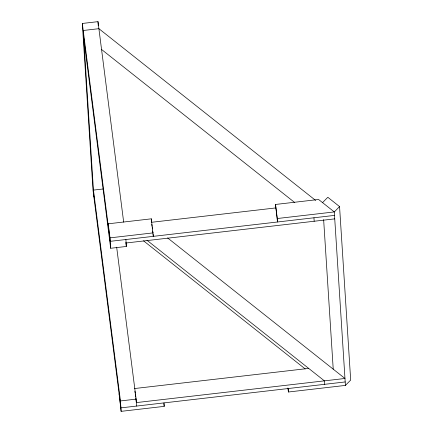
<?xml version="1.0" encoding="UTF-8"?>
<svg xmlns="http://www.w3.org/2000/svg" width="433" height="433" viewBox="0 0 433 433"><rect width="100%" height="100%" fill="white"/><g stroke="black" fill="none" stroke-linecap="round" stroke-linejoin="round"><path stroke-width="0.65" d="M322.547 202.617L327.813 197.275L339.559 206.584L350.681 380.071L345.415 385.413L288.416 392.006L287.902 387.99M339.559 206.584L334.298 211.932L277.293 218.519L277.515 221.988L275.496 204.463L318.591 199.483L334.298 211.932L345.415 385.413M345.193 381.944L120.904 407.881L92.992 190.006L82.319 23.463L97.993 21.65L123.67 222.118M103.243 188.967L93.452 190.098L120.461 400.942L121.126 411.35L164.221 406.365L163.999 402.896M108.429 227.276L108.207 223.807L151.301 218.827L153.325 236.353L153.071 234.345M275.718 207.932L151.523 222.297L151.301 218.827M125.9 239.525L126.344 246.464L110.675 248.271L110.009 237.863L153.103 232.884M334.52 215.401L110.231 241.333L82.319 23.463M126.122 242.994L334.741 218.871M134.555 388.542L308.697 368.407M120.461 400.942L136.13 399.129L116.666 247.189M315.63 200.43L98.892 28.681L83.223 30.489L93.896 197.037M101.555 49.465L294.57 202.417M167.62 237.934L344.971 378.474L136.352 402.598L135.751 397.911M146.998 240.272L324.404 380.856L324.626 384.325M143.507 240.797L305.205 368.932M275.496 204.463L277.293 218.519M151.783 224.305L152.037 226.313M152.21 227.65L152.384 228.987M152.638 230.995L152.898 233.003M163.88 403.691L164.221 406.365M125.83 242.448L126.344 246.464M134.896 391.221L135.15 393.229M135.323 394.566L135.583 396.574M108.207 223.807L110.009 237.863M83.666 37.427L110.675 248.271M121.126 411.35L119.102 393.824M323.64 219.661L333.226 369.165M313.952 217.777L314.174 221.247M288.194 388.536L288.416 392.006M136.13 399.129L136.574 406.067M97.993 21.65L98.253 25.693"/></g></svg>
